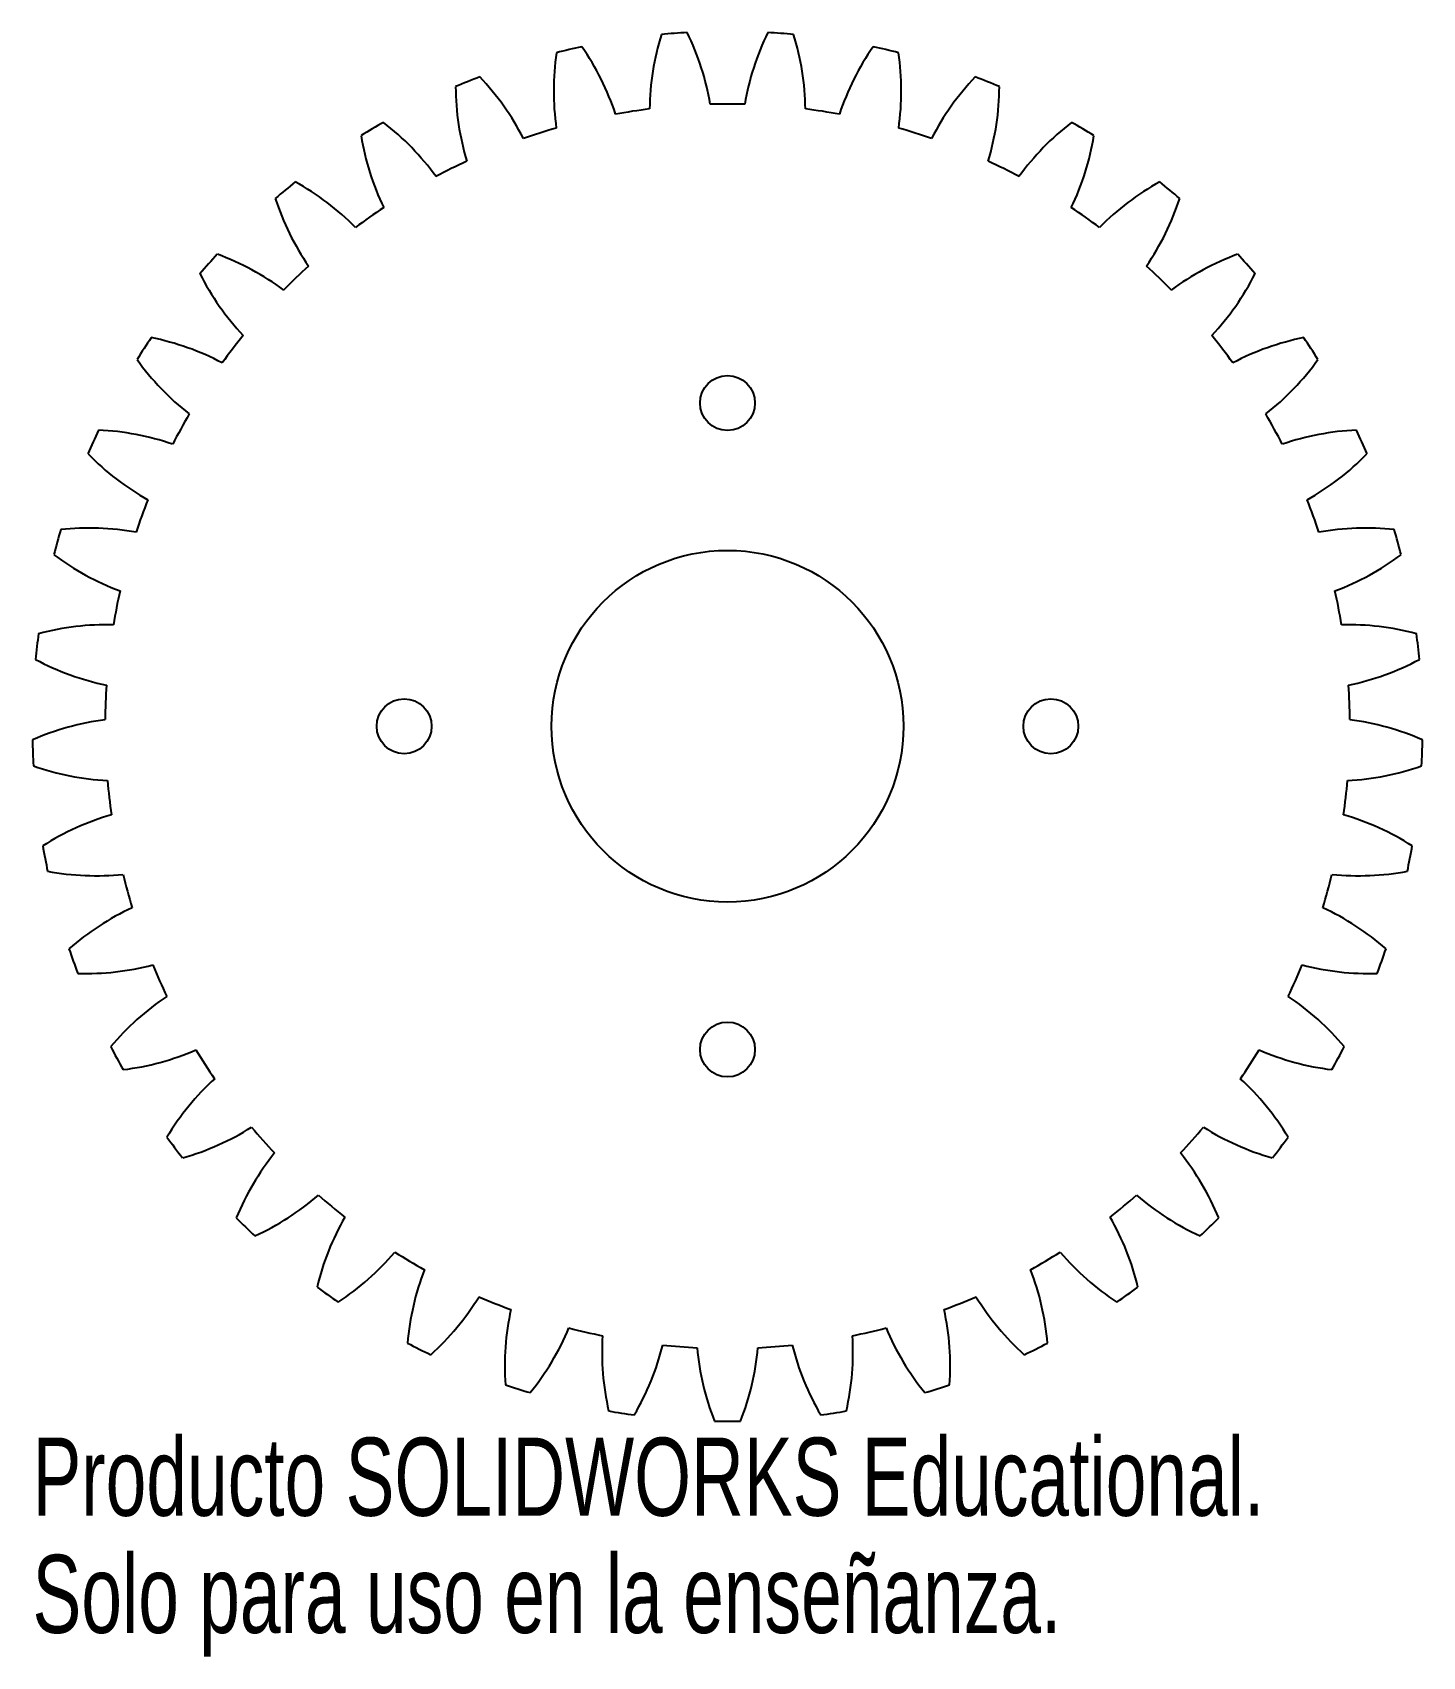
# Model space of a CAD drawing. Header units: millimetres. Extents: x -43 to 43, y -58 to 43.
import ezdxf

# ---------------------------------------------------------------- set-up
doc = ezdxf.new("R2010")
doc.units = ezdxf.units.MM
doc.styles.add('SLDTEXTSTYLE0', font='TXT', dxfattribs={"width": 0.7})

msp = doc.modelspace()

# ---------------------------------------------------------------- linework, layer by layer
at = {"color": 7, "linetype": 'Continuous', "lineweight": 25}
for centre, radius in [((0, 20), 1.7), ((0, 0), 10.88), ((-20, 0), 1.7), ((20, 0), 1.7), ((0, -20), 1.7)]:
    msp.add_circle(centre, radius, dxfattribs=at)
for centre, radius, start, end in [((11.58, 37.97), 16.4, 162.8466, 179.2031), ((0, 0), 43, 93.3193, 95.4612), ((-17.24, 35.76), 16.4, 9.5774, 25.9339), ((17.24, 35.76), 16.4, 154.0661, 170.4226), ((0, 0), 43, 84.5388, 86.6807), ((-11.58, 37.97), 16.4, 0.7969, 17.1534), ((5.65, 39.29), 16.4, 171.6271, 187.9836), ((0, 0), 43, 102.0997, 104.2417), ((-22.49, 32.71), 16.4, 18.3579, 34.7144), ((22.49, 32.71), 16.4, 145.2856, 161.6421), ((0, 0), 43, 75.7583, 77.9003), ((-5.65, 39.29), 16.4, 352.0164, 8.3729), ((0, 0), 43, 110.8802, 113.0222), ((-0.42, 39.69), 16.4, 180.4076, 196.7641), ((-27.22, 28.89), 16.4, 27.1384, 43.4948), ((27.22, 28.89), 16.4, 136.5052, 152.8616), ((0, 0), 43, 66.9778, 69.1198), ((0.42, 39.69), 16.4, 343.2359, 359.5924), ((0, 0), 38.5, 97.1927, 100.3683), ((0, 0), 38.5, 88.4122, 91.5878), ((0, 0), 38.5, 79.6317, 82.8073), ((0, 0), 43, 119.6607, 121.8027), ((-31.31, 24.39), 16.4, 35.9188, 52.2753), ((31.31, 24.39), 16.4, 127.7247, 144.0812), ((0, 0), 43, 58.1973, 60.3393), ((-6.47, 39.16), 16.4, 189.1881, 205.5446), ((0, 0), 38.5, 105.9731, 109.1488), ((0, 0), 38.5, 70.8512, 74.0269), ((6.47, 39.16), 16.4, 334.4554, 350.8119), ((0, 0), 38.5, 114.7536, 117.9293), ((0, 0), 38.5, 62.0707, 65.2464), ((0, 0), 43, 128.4412, 130.5832), ((-34.67, 19.33), 16.4, 44.6993, 61.0558), ((34.67, 19.33), 16.4, 118.9442, 135.3007), ((0, 0), 43, 49.4168, 51.5588), ((-12.37, 37.72), 16.4, 197.9686, 214.3251), ((12.37, 37.72), 16.4, 325.6749, 342.0314), ((0, 0), 38.5, 123.5341, 126.7098), ((0, 0), 38.5, 53.2902, 56.4659), ((0, 0), 43, 137.2217, 139.3637), ((-37.21, 13.81), 16.4, 53.4798, 69.8363), ((37.21, 13.81), 16.4, 110.1637, 126.5202), ((0, 0), 43, 40.6363, 42.7783), ((0, 0), 38.5, 132.3146, 135.4903), ((0, 0), 38.5, 44.5097, 47.6854), ((-17.99, 35.39), 16.4, 206.7491, 223.1055), ((17.99, 35.39), 16.4, 316.8945, 333.2509), ((0, 0), 38.5, 141.0951, 144.2708), ((0, 0), 38.5, 35.7292, 38.9049), ((0, 0), 43, 146.0022, 148.1442), ((-38.89, 7.97), 16.4, 62.2603, 78.6168), ((38.89, 7.97), 16.4, 101.3832, 117.7397), ((0, 0), 43, 31.8558, 33.9978), ((-23.18, 32.23), 16.4, 215.5295, 231.886), ((23.18, 32.23), 16.4, 308.114, 324.4705), ((0, 0), 38.5, 149.8756, 153.0512), ((0, 0), 38.5, 26.9488, 30.1244), ((0, 0), 43, 154.7827, 156.9246), ((-39.65, 1.94), 16.4, 71.0408, 87.3973), ((39.65, 1.94), 16.4, 92.6027, 108.9592), ((0, 0), 43, 23.0754, 25.2173), ((-27.82, 28.31), 16.4, 224.31, 240.6665), ((27.82, 28.31), 16.4, 299.3335, 315.69), ((0, 0), 38.5, 158.6561, 161.8317), ((0, 0), 38.5, 18.1683, 21.3439), ((0, 0), 43, 163.5632, 165.7051), ((-39.48, -4.14), 16.4, 79.8213, 96.1778), ((39.48, -4.14), 16.4, 83.8222, 100.1787), ((0, 0), 43, 14.2949, 16.4368), ((-31.82, 23.73), 16.4, 233.0905, 249.447), ((31.82, 23.73), 16.4, 290.553, 306.9095), ((0, 0), 38.5, 167.4366, 170.6122), ((0, 0), 38.5, 9.3878, 12.5634), ((-38.38, -10.12), 16.4, 88.6018, 104.9583), ((38.38, -10.12), 16.4, 75.0417, 91.3982), ((0, 0), 43, 172.3437, 174.4856), ((0, 0), 43, 5.5144, 7.6563), ((-35.07, 18.6), 16.4, 241.871, 258.2275), ((35.07, 18.6), 16.4, 281.7725, 298.129), ((0, 0), 38.5, 176.217, 179.3927), ((0, 0), 38.5, 0.6073, 3.783), ((-36.39, -15.86), 16.4, 97.3823, 113.7387), ((36.39, -15.86), 16.4, 66.2613, 82.6177), ((0, 0), 43, 181.1241, 183.2661), ((0, 0), 43, 356.7339, 358.8759), ((-37.5, 13.02), 16.4, 250.6515, 267.008), ((37.5, 13.02), 16.4, 272.992, 289.3485), ((0, 0), 38.5, 184.9975, 188.1732), ((0, 0), 38.5, 351.8268, 355.0025), ((-33.54, -21.23), 16.4, 106.1627, 122.5192), ((33.54, -21.23), 16.4, 57.4808, 73.8373), ((0, 0), 43, 189.9046, 192.0466), ((0, 0), 43, 347.9534, 350.0954), ((-39.05, 7.15), 16.4, 259.432, 275.7885), ((39.05, 7.15), 16.4, 264.2115, 280.568), ((0, 0), 38.5, 193.778, 196.9537), ((0, 0), 38.5, 343.0463, 346.222), ((-29.91, -26.1), 16.4, 114.9432, 131.2997), ((29.91, -26.1), 16.4, 48.7003, 65.0568), ((0, 0), 43, 198.6851, 200.8271), ((0, 0), 43, 339.1729, 341.3149), ((-39.68, 1.1), 16.4, 268.2125, 284.569), ((0, 0), 38.5, 202.5585, 205.7342), ((0, 0), 38.5, 334.2658, 337.4415), ((39.68, 1.1), 16.4, 255.431, 271.7875), ((-25.58, -30.36), 16.4, 123.7237, 140.0802), ((25.58, -30.36), 16.4, 39.9198, 56.2763), ((0, 0), 43, 207.4656, 209.6076), ((-39.38, -4.97), 16.4, 276.993, 293.3494), ((0, 0), 38.5, 211.339, 214.5147), ((0, 0), 38.5, 325.4853, 328.661), ((39.38, -4.97), 16.4, 246.6506, 263.007), ((0, 0), 43, 330.3924, 332.5344), ((-20.64, -33.9), 16.4, 132.5042, 148.8607), ((20.64, -33.9), 16.4, 31.1393, 47.4958), ((-38.16, -10.92), 16.4, 285.7734, 302.1299), ((0, 0), 38.5, 220.1195, 223.2951), ((0, 0), 38.5, 316.7049, 319.8805), ((38.16, -10.92), 16.4, 237.8701, 254.2266), ((0, 0), 43, 216.2461, 218.3881), ((0, 0), 43, 321.6119, 323.7539), ((-15.22, -36.66), 16.4, 141.2847, 157.6412), ((15.22, -36.66), 16.4, 22.3588, 38.7153), ((-36.05, -16.62), 16.4, 294.5539, 310.9104), ((0, 0), 38.5, 228.9, 232.0756), ((0, 0), 38.5, 307.9244, 311.1), ((36.05, -16.62), 16.4, 229.0896, 245.4461), ((0, 0), 43, 225.0266, 227.1685), ((-9.45, -38.55), 16.4, 150.0652, 166.4217), ((9.45, -38.55), 16.4, 13.5783, 29.9348), ((0, 0), 43, 312.8315, 314.9734), ((-33.09, -21.93), 16.4, 303.3344, 319.6909), ((0, 0), 38.5, 237.6805, 240.8561), ((0, 0), 38.5, 299.1439, 302.3195), ((33.09, -21.93), 16.4, 220.3091, 236.6656), ((-3.45, -39.54), 16.4, 158.8457, 175.2022), ((3.45, -39.54), 16.4, 4.7978, 21.1543), ((0, 0), 43, 233.8071, 235.949), ((0, 0), 43, 304.051, 306.1929), ((-29.35, -26.72), 16.4, 312.1149, 328.4714), ((0, 0), 38.5, 246.4609, 249.6366), ((2.62, -39.61), 16.4, 167.6262, 183.9827), ((0, 0), 38.5, 290.3634, 293.5391), ((-2.62, -39.61), 16.4, 356.0173, 12.3738), ((29.35, -26.72), 16.4, 211.5286, 227.8851), ((0, 0), 43, 242.5876, 244.7295), ((-24.93, -30.89), 16.4, 320.8954, 337.2519), ((0, 0), 38.5, 255.2414, 258.4171), ((8.64, -38.74), 16.4, 176.4066, 192.7631), ((-8.64, -38.74), 16.4, 347.2369, 3.5934), ((0, 0), 38.5, 281.5829, 284.7586), ((24.93, -30.89), 16.4, 202.7481, 219.1046), ((0, 0), 43, 295.2705, 297.4124), ((-19.92, -34.33), 16.4, 329.6759, 346.0324), ((0, 0), 38.5, 264.0219, 267.1976), ((14.45, -36.97), 16.4, 185.1871, 201.5436), ((-14.45, -36.97), 16.4, 338.4564, 354.8129), ((0, 0), 38.5, 272.8024, 275.9781), ((19.92, -34.33), 16.4, 193.9676, 210.3241), ((0, 0), 43, 251.368, 253.51), ((0, 0), 43, 286.49, 288.632), ((0, 0), 43, 260.1485, 262.2905), ((0, 0), 43, 268.929, 271.071), ((0, 0), 43, 277.7095, 279.8515)]:
    msp.add_arc(centre, radius, start, end, dxfattribs=at)

# ---------------------------------------------------------------- texts
at = {"color": 7, "linetype": 'Continuous', "char_height": 4.8336, "attachment_point": 1, "style": 'SLDTEXTSTYLE0'}
for s, insert in [('Producto SOLIDWORKS Educational.', (-42.99, -44.02)), ('Solo para uso en la enseñanza.', (-42.99, -51.27))]:
    msp.add_mtext(s, dxfattribs=dict(at, insert=insert))

doc.saveas('drawing.dxf')
